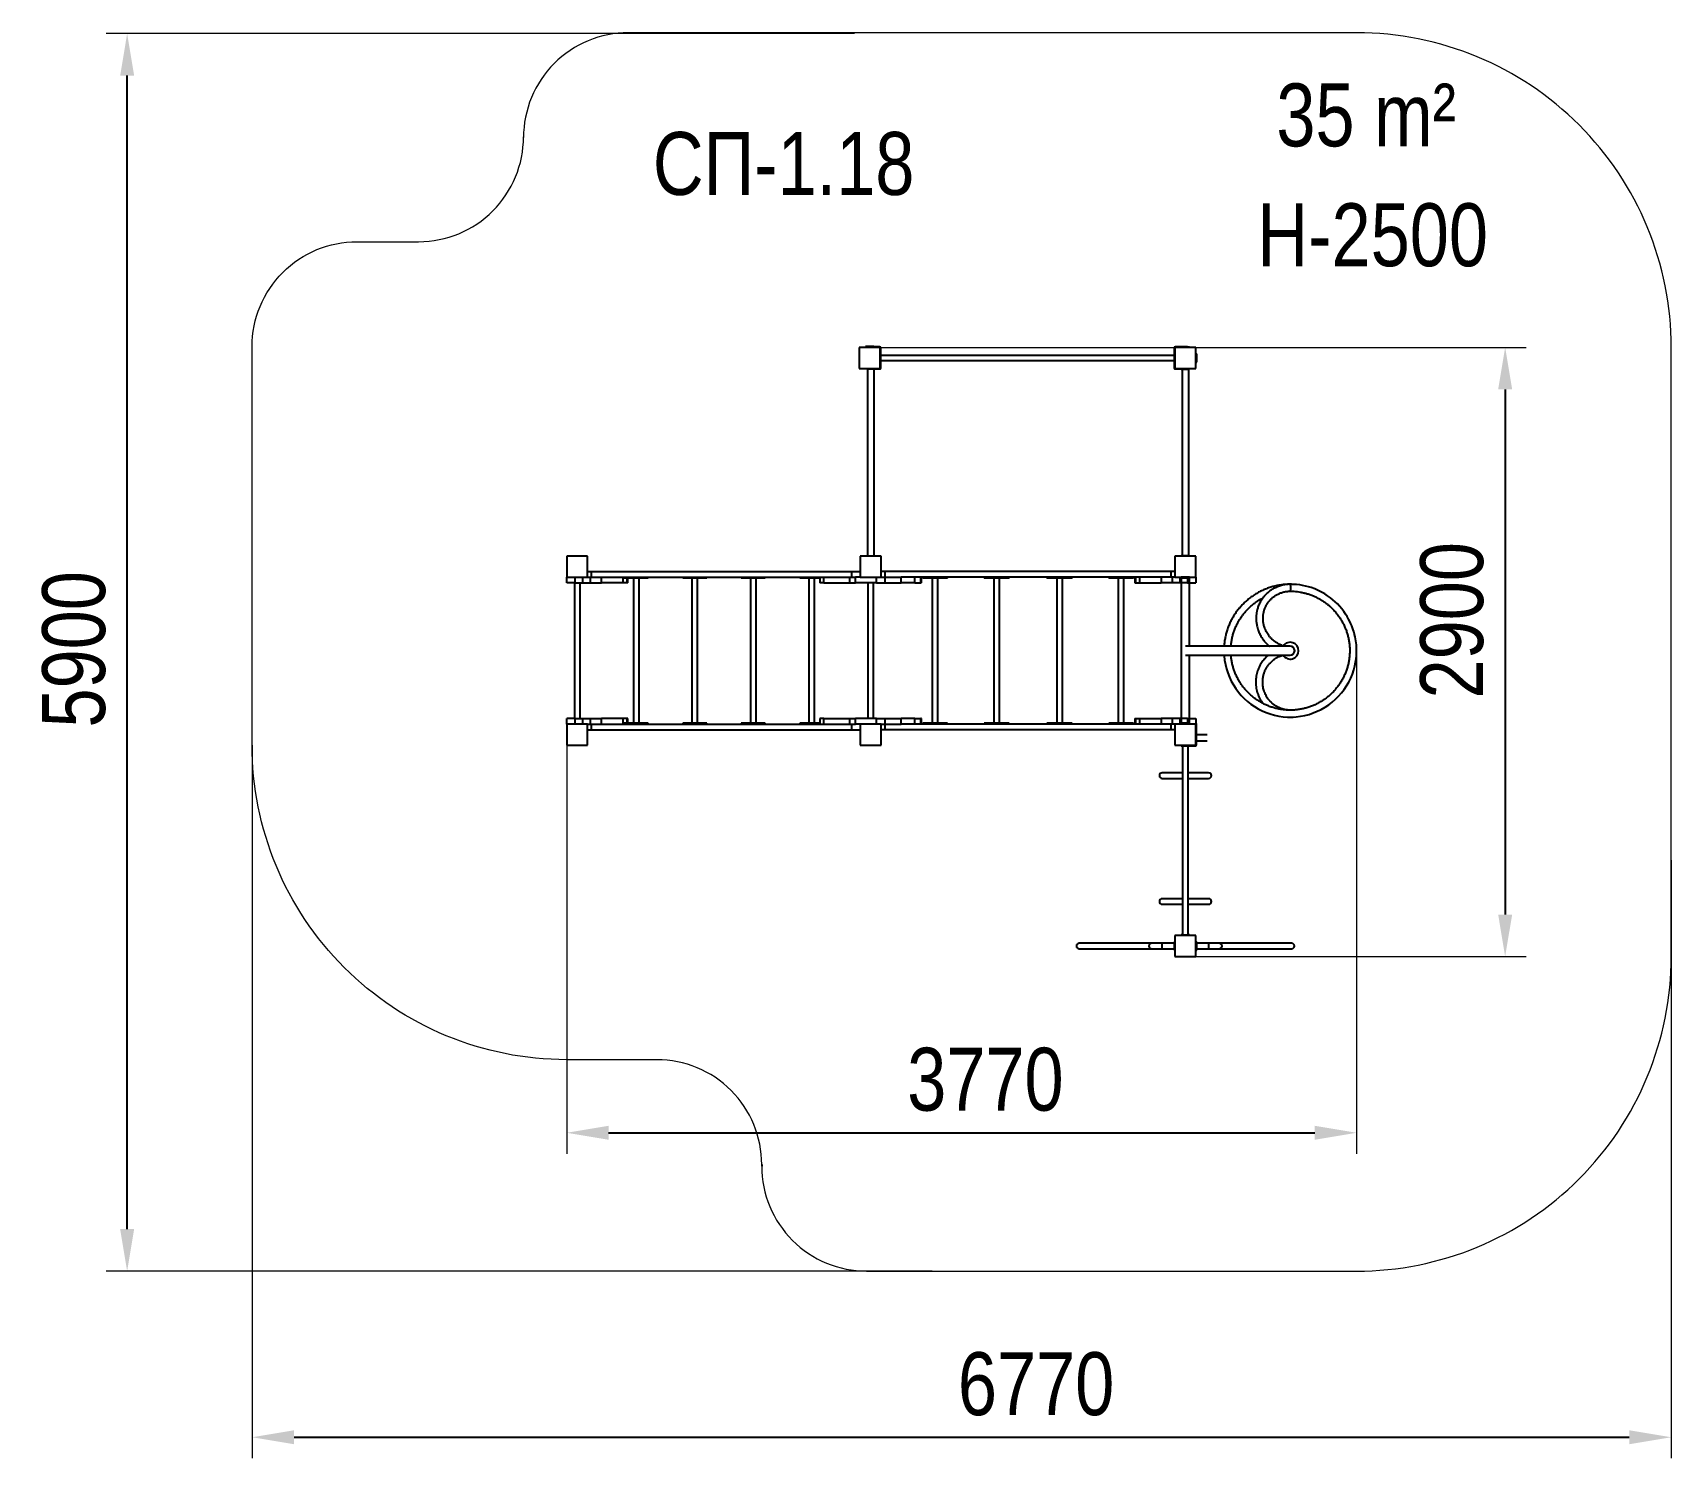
# Model space of a CAD drawing. Header units: millimetres. Extents: x -4562 to 3250, y -3853 to 2943.
import ezdxf

# ---------------------------------------------------------------- set-up
doc = ezdxf.new("R2010")
doc.units = ezdxf.units.MM
for name, color, linetype in [('DIKOM_ЗОНА', 80, 'Continuous'), ('DIKOM_ОБЪЕКТ', 7, 'Continuous'), ('DIKOM_РАЗМЕР_ЗОНА', 7, 'Continuous'), ('DIKOM_РАЗМЕР_ОБЪЕКТА', 7, 'Continuous')]:
    doc.layers.add(name, color=color, linetype=linetype)
doc.styles.add('style1', font='arial.ttf', dxfattribs={"width": 0.8})
doc.dimstyles.new('1-50', dxfattribs={"dimtxt": 300, "dimasz": 200, "dimexe": 100, "dimexo": 0, "dimgap": 100, "dimtad": 1, "dimdec": 0, "dimtxsty": 'style1', "dimcen": 0, "dimclrd": 7, "dimclre": 7, "dimadec": 1, "dimazin": 2, "dimtfac": 1, "dimtdec": 0, "dimtmove": 0, "dimatfit": 3, "dimfxl": 0, "dimlwd": 25, "dimlwe": 18, "dimarcsym": 0})

# ---------------------------------------------------------------- blocks, each defined once
blk = doc.blocks.new('*D9')
at = {"layer": 'Defpoints', "color": 0, "transparency": 16777216}
for p in [(-4112.5, 2939.5), (-643.9, 2939.5), (-274.1, -2960.5)]:
    blk.add_point(p, dxfattribs=at)
at = {"layer": 'DIKOM_РАЗМЕР_ЗОНА', "color": 7, "lineweight": 18, "transparency": 16777216}
for p, q in [((-643.9, 2939.5), (-4212.5, 2939.5)), ((-274.1, -2960.5), (-4212.5, -2960.5))]:
    blk.add_line(p, q, dxfattribs=at)
at = {"layer": 'DIKOM_РАЗМЕР_ЗОНА', "color": 7, "lineweight": 25, "transparency": 16777216}
blk.add_line((-4112.5, -2760.5), (-4112.5, 2739.5), dxfattribs=at)
at = {"layer": 'DIKOM_РАЗМЕР_ЗОНА', "color": 7, "transparency": 16777216}
for points in [[(-4145.8, 2739.5), (-4079.1, 2739.5), (-4112.5, 2939.5)], [(-4145.8, -2760.5), (-4079.1, -2760.5), (-4112.5, -2960.5)]]:
    blk.add_solid(points, dxfattribs=at)
at = {"layer": 'DIKOM_РАЗМЕР_ЗОНА', "color": 0, "transparency": 16777216, "insert": (-4365.6, 4), "char_height": 300, "attachment_point": 5, "rotation": 90, "style": 'style1'}
blk.add_mtext('5900', dxfattribs=at)
blk = doc.blocks.new('*D10')
at = {"layer": 'Defpoints', "color": 0, "transparency": 16777216}
for p in [(-607.1, 1443.5), (901.6, -1460.5), (2458, -1460.5)]:
    blk.add_point(p, dxfattribs=at)
at = {"layer": 'DIKOM_РАЗМЕР_ОБЪЕКТА', "color": 7, "lineweight": 18, "transparency": 16777216}
for p, q in [((-607.1, 1443.5), (2558, 1443.5)), ((901.6, -1460.5), (2558, -1460.5))]:
    blk.add_line(p, q, dxfattribs=at)
at = {"layer": 'DIKOM_РАЗМЕР_ОБЪЕКТА', "color": 7, "lineweight": 25, "transparency": 16777216}
blk.add_line((2458, 1243.5), (2458, -1260.5), dxfattribs=at)
at = {"layer": 'DIKOM_РАЗМЕР_ОБЪЕКТА', "color": 7, "transparency": 16777216}
for points in [[(2424.7, 1243.5), (2491.4, 1243.5), (2458, 1443.5)], [(2424.7, -1260.5), (2491.4, -1260.5), (2458, -1460.5)]]:
    blk.add_solid(points, dxfattribs=at)
at = {"layer": 'DIKOM_РАЗМЕР_ОБЪЕКТА', "color": 0, "transparency": 16777216, "insert": (2204.9, 142.5), "char_height": 300, "attachment_point": 5, "rotation": 90, "style": 'style1'}
blk.add_mtext('2900', dxfattribs=at)
blk = doc.blocks.new('*D11')
at = {"layer": 'Defpoints', "color": 0, "transparency": 16777216}
for p in [(1749.8, -9.5), (-2016.7, -452.5), (1749.8, -2300.9)]:
    blk.add_point(p, dxfattribs=at)
at = {"layer": 'DIKOM_РАЗМЕР_ОБЪЕКТА', "color": 7, "lineweight": 18, "transparency": 16777216}
for p, q in [((1749.8, -9.5), (1749.8, -2400.9)), ((-2016.7, -452.5), (-2016.7, -2400.9))]:
    blk.add_line(p, q, dxfattribs=at)
at = {"layer": 'DIKOM_РАЗМЕР_ОБЪЕКТА', "color": 7, "lineweight": 25, "transparency": 16777216}
blk.add_line((-1816.7, -2300.9), (1549.8, -2300.9), dxfattribs=at)
at = {"layer": 'DIKOM_РАЗМЕР_ОБЪЕКТА', "color": 7, "transparency": 16777216}
for points in [[(-1816.7, -2267.6), (-1816.7, -2334.2), (-2016.7, -2300.9)], [(1549.8, -2267.6), (1549.8, -2334.2), (1749.8, -2300.9)]]:
    blk.add_solid(points, dxfattribs=at)
at = {"layer": 'DIKOM_РАЗМЕР_ОБЪЕКТА', "color": 0, "transparency": 16777216, "insert": (-20.2, -2047.6), "char_height": 300, "attachment_point": 5, "style": 'style1'}
blk.add_mtext('3770', dxfattribs=at)
blk = doc.blocks.new('*D12')
at = {"layer": 'Defpoints', "color": 0, "transparency": 16777216}
for p in [(-3516.7, -452.5), (3249.8, -1000.6), (3249.8, -3752.6)]:
    blk.add_point(p, dxfattribs=at)
at = {"layer": 'DIKOM_РАЗМЕР_ЗОНА', "color": 7, "lineweight": 18, "transparency": 16777216}
for p, q in [((-3516.7, -452.5), (-3516.7, -3852.6)), ((3249.8, -1000.6), (3249.8, -3852.6))]:
    blk.add_line(p, q, dxfattribs=at)
at = {"layer": 'DIKOM_РАЗМЕР_ЗОНА', "color": 7, "lineweight": 25, "transparency": 16777216}
blk.add_line((-3316.7, -3752.6), (3049.8, -3752.6), dxfattribs=at)
at = {"layer": 'DIKOM_РАЗМЕР_ЗОНА', "color": 7, "transparency": 16777216}
for points in [[(-3316.7, -3719.3), (-3316.7, -3785.9), (-3516.7, -3752.6)], [(3049.8, -3719.3), (3049.8, -3785.9), (3249.8, -3752.6)]]:
    blk.add_solid(points, dxfattribs=at)
at = {"layer": 'DIKOM_РАЗМЕР_ЗОНА', "color": 0, "transparency": 16777216, "insert": (221.4, -3499.4), "char_height": 300, "attachment_point": 5, "style": 'style1'}
blk.add_mtext('6770', dxfattribs=at)

msp = doc.modelspace()

# ---------------------------------------------------------------- linework, layer by layer
at = {"color": 3}
msp.add_line((-1086.5, -2452.5), (-1086.5, -2460.5), dxfattribs=at)
at = {"layer": 'DIKOM_ЗОНА', "color": 3, "lineweight": 15}
for points in [[(-1086.5, -2460.5, 0.414214), (-586.5, -2960.5), (1749.8, -2960.5, 0.414214), (3249.8, -1460.5), (3249.8, 1443.5, 0.414214), (1749.8, 2943.5), (-1722.6, 2943.5, 0.414214), (-2222.6, 2443.5)], [(-1086.5, -2452.5, 0.414214), (-1586.5, -1952.5), (-2016.7, -1952.5, -0.414214), (-3516.7, -452.5), (-3516.7, 1447.5, -0.414214), (-3016.7, 1947.5), (-2722.6, 1947.5, 0.414214), (-2222.6, 2447.5)]]:
    msp.add_lwpolyline(points, format="xyb", dxfattribs=at)
at = {"layer": 'DIKOM_ОБЪЕКТ'}
for p, q in [((-522.6, 1443.5), (-622.6, 1443.5)), ((-622.6, 1443.5), (-622.6, 1343.5)), ((-592.6, 1443.5), (-592.6, 1447.5)), ((-552.6, 1447.5), (-592.6, 1447.5)), ((-552.6, 1443.5), (-552.6, 1447.5)), ((-524.6, 1446.5), (-552.6, 1446.5)), ((-522.6, 1343.5), (-522.6, 1443.5)), ((-522.6, 1407), (880.4, 1407)), ((-519.6, 1345.5), (-519.6, 1441.5)), ((-519.6, 1407), (-390.1, 1407)), ((750.9, 1407), (880.4, 1407)), ((880.4, 1441.5), (880.4, 1345.5)), ((883.4, 1443.5), (883.4, 1343.5)), ((983.4, 1443.5), (883.4, 1443.5)), ((943.4, 1446.5), (885.4, 1446.5)), ((943.4, 1443.5), (943.4, 1446.5)), ((943.4, 1446.5), (953.4, 1446.5)), ((953.4, 1446.5), (953.4, 1443.5)), ((983.4, 1343.5), (983.4, 1443.5)), ((983.4, 1413.5), (987.4, 1413.5)), ((987.4, 1373.5), (987.4, 1413.5)), ((-622.6, 1343.5), (-522.6, 1343.5)), ((-592.6, 1340.5), (-592.6, 1343.5)), ((-582.6, 1340.5), (-592.6, 1340.5)), ((-582.7, 1339.5), (-582.7, 451.5)), ((-582.6, 1343.5), (-582.6, 1340.5)), ((-582.6, 1340.5), (-524.6, 1340.5)), ((-550.7, 451.5), (-550.7, 1339.5)), ((880.4, 1380), (-522.6, 1380)), ((-390.1, 1380), (-519.6, 1380)), ((880.4, 1380), (750.9, 1380)), ((883.4, 1343.5), (983.4, 1343.5)), ((885.4, 1340.5), (913.4, 1340.5)), ((913.4, 1343.5), (913.4, 1339.5)), ((913.4, 1339.5), (953.4, 1339.5)), ((917.4, 1339.5), (917.4, 451.5)), ((949.4, 451.5), (949.4, 1339.5)), ((953.4, 1343.5), (953.4, 1339.5)), ((983.4, 1373.5), (987.4, 1373.5)), ((-1916.7, 447.5), (-2016.7, 447.5)), ((-2016.7, 447.5), (-2016.7, 347.5)), ((-1916.7, 347.5), (-1916.7, 447.5)), ((-616.7, 447.5), (-616.7, 347.5)), ((-516.7, 447.5), (-616.7, 447.5)), ((-516.7, 347.5), (-516.7, 447.5)), ((883.4, 447.5), (883.4, 347.5)), ((983.4, 447.5), (883.4, 447.5)), ((913.4, 451.5), (913.4, 450.5)), ((913.4, 451.5), (953.4, 451.5)), ((913.4, 447.5), (913.4, 450.5)), ((913.4, 450.5), (923.4, 450.5)), ((923.4, 450.5), (923.4, 447.5)), ((953.4, 451.5), (953.4, 450.5)), ((983.4, 347.5), (983.4, 447.5)), ((-2016.7, 347.5), (-1916.7, 347.5)), ((-2016.7, 320.5), (-2016.7, 347.5)), ((-1976.7, 320.5), (-2016.7, 320.5)), ((-1980.2, 320.5), (-1980.2, -325.5)), ((-1976.7, 320.5), (-1976.7, 347.5)), ((-1976.7, 320.5), (-1939.8, 320.5)), ((-1953.2, -325.5), (-1953.2, 320.5)), ((-1939.8, 320.5), (-1939.8, 347.5)), ((-1939.8, 320.5), (-1903.1, 320.5)), ((-1916.7, 374.5), (-1897.7, 374.5)), ((-1916.7, 347.5), (-1903.1, 347.5)), ((-1903.1, 320.5), (-1903.1, 347.5)), ((-1903.1, 347.5), (-1850.8, 347.5)), ((-1903.1, 320.5), (-1850.8, 320.5)), ((-1897.7, 347.5), (-1897.7, 374.5)), ((-1897.7, 374.5), (-657.7, 374.5)), ((-1897.7, 347.5), (-667.2, 347.5)), ((-1850.8, 320.5), (-1850.8, 347.5)), ((-1747.6, 320.5), (-1850.8, 320.5)), ((-1747.6, 320.5), (-1747.6, 347.5)), ((-1728, 320.5), (-1747.6, 320.5)), ((-1742.5, 347.5), (-1742.5, 343.5)), ((-1729.8, 343.5), (-1742.5, 343.5)), ((-1729.8, 343.5), (-1729.8, 347.5)), ((-1655.4, 343.5), (-1729.8, 343.5)), ((-1728, 320.5), (-1728, 343.5)), ((-1725.7, 320.5), (-1728, 320.5)), ((-1725.7, 320.5), (-1725.7, 343.5)), ((-1698.8, 343.5), (-1698.8, -348.5)), ((-1671.8, -348.5), (-1671.8, 343.5)), ((-1655.4, 343.5), (-1655.4, 347.5)), ((-1628, 343.5), (-1655.4, 343.5)), ((-1628, 343.5), (-1628, 347.5)), ((-1463.4, 347.5), (-1463.4, 343.5)), ((-1450.7, 343.5), (-1463.4, 343.5)), ((-1450.7, 343.5), (-1450.7, 347.5)), ((-1376.3, 343.5), (-1450.7, 343.5)), ((-1419.7, 343.5), (-1419.7, -348.5)), ((-1392.7, -348.5), (-1392.7, 343.5)), ((-1376.3, 343.5), (-1376.3, 347.5)), ((-1348.9, 343.5), (-1376.3, 343.5)), ((-1348.9, 343.5), (-1348.9, 347.5)), ((-1184.3, 347.5), (-1184.3, 343.5)), ((-1171.6, 343.5), (-1184.3, 343.5)), ((-1171.6, 343.5), (-1171.6, 347.5)), ((-1097.2, 343.5), (-1171.6, 343.5)), ((-1140.6, 343.5), (-1140.6, -348.5)), ((-1113.6, -348.5), (-1113.6, 343.5)), ((-1097.2, 343.5), (-1097.2, 347.5)), ((-1069.8, 343.5), (-1097.2, 343.5)), ((-1069.8, 343.5), (-1069.8, 347.5)), ((-905.2, 347.5), (-905.2, 343.5)), ((-892.5, 343.5), (-905.2, 343.5)), ((-892.5, 343.5), (-892.5, 347.5)), ((-818.1, 343.5), (-892.5, 343.5)), ((-861.5, 343.5), (-861.5, -348.5)), ((-834.5, -348.5), (-834.5, 343.5)), ((-818.1, 343.5), (-818.1, 347.5)), ((-809.2, 343.5), (-818.1, 343.5)), ((-809.2, 347.5), (-809.2, 320.5)), ((-790.2, 320.5), (-809.2, 320.5)), ((-790.2, 320.5), (-790.2, 347.5)), ((-790.2, 347.5), (-667.2, 347.5)), ((-790.2, 320.5), (-667.2, 320.5)), ((-667.2, 320.5), (-667.2, 347.5)), ((-667.2, 347.5), (-639.8, 347.5)), ((-667.2, 320.5), (-639.8, 320.5)), ((-657.7, 347.5), (-657.7, 374.5)), ((-657.7, 374.5), (-616.7, 374.5)), ((-639.8, 320.5), (-639.8, 347.5)), ((-616.7, 347.5), (-639.8, 347.5)), ((-539.8, 320.5), (-639.8, 320.5)), ((-616.7, 347.5), (-516.7, 347.5)), ((-580.2, 320.5), (-580.2, -325.5)), ((-553.2, -325.5), (-553.2, 320.5)), ((-539.8, 320.5), (-539.8, 347.5)), ((-539.8, 320.5), (-498.6, 320.5)), ((-516.6, 347.5), (-516.6, 374.5)), ((-498.4, 374.5), (-516.6, 374.5)), ((-516.6, 347.5), (-498.6, 347.5)), ((-498.6, 320.5), (-498.6, 347.5)), ((-498.6, 347.5), (-422, 347.5)), ((-498.6, 320.5), (-422, 320.5)), ((-498.4, 347.5), (-498.4, 374.5)), ((865.3, 374.5), (-498.4, 374.5)), ((-422, 320.5), (-422, 347.5)), ((-415.4, 347.5), (-422, 347.5)), ((-357.1, 320.5), (-422, 320.5)), ((819.1, 347.5), (-415.4, 347.5)), ((-357.1, 320.5), (-357.1, 347.5)), ((-357.1, 320.5), (-327.8, 320.5)), ((-327.8, 320.5), (-327.8, 347.5)), ((-325.7, 320.5), (-327.8, 320.5)), ((-325.7, 320.5), (-325.7, 347.5)), ((-318.9, 347.5), (-318.9, 343.5)), ((-304.1, 343.5), (-318.9, 343.5)), ((-304.1, 343.5), (-304.1, 347.5)), ((-226.8, 343.5), (-304.1, 343.5)), ((-273.8, 343.5), (-273.8, -348.5)), ((-246.8, -348.5), (-246.8, 343.5)), ((-226.8, 343.5), (-226.8, 347.5)), ((-201.6, 343.5), (-226.8, 343.5)), ((-201.6, 343.5), (-201.6, 347.5)), ((-26.4, 347.5), (-26.4, 343.5)), ((-8, 343.5), (-26.4, 343.5)), ((-8, 343.5), (-8, 347.5)), ((71.8, 343.5), (-8, 343.5)), ((20, 343.5), (20, -348.5)), ((47, -348.5), (47, 343.5)), ((71.8, 343.5), (71.8, 347.5)), ((93.4, 343.5), (71.8, 343.5)), ((93.4, 343.5), (93.4, 347.5)), ((273.4, 347.5), (273.4, 343.5)), ((294.9, 343.5), (273.4, 343.5)), ((294.9, 343.5), (294.9, 347.5)), ((374.7, 343.5), (294.9, 343.5)), ((319.7, 343.5), (319.7, -348.5)), ((346.7, -348.5), (346.7, 343.5)), ((374.7, 343.5), (374.7, 347.5)), ((393.1, 343.5), (374.7, 343.5)), ((393.1, 343.5), (393.1, 347.5)), ((568.4, 347.5), (568.4, 343.5)), ((593.5, 343.5), (568.4, 343.5)), ((593.5, 343.5), (593.5, 347.5)), ((670.8, 343.5), (593.5, 343.5)), ((613.5, 343.5), (613.5, -348.5)), ((640.5, -348.5), (640.5, 343.5)), ((670.8, 343.5), (670.8, 347.5)), ((685.7, 343.5), (670.8, 343.5)), ((685.7, 343.5), (685.7, 347.5)), ((692.4, 347.5), (692.4, 320.5)), ((692.4, 320.5), (694.7, 320.5)), ((694.7, 347.5), (694.7, 320.5)), ((694.7, 320.5), (714.3, 320.5)), ((714.3, 347.5), (714.3, 320.5)), ((714.3, 320.5), (817.5, 320.5)), ((817.5, 347.5), (817.5, 320.5)), ((869.9, 320.5), (817.5, 320.5)), ((869.9, 347.5), (819.1, 347.5)), ((865.3, 347.5), (865.3, 374.5)), ((883.4, 374.5), (865.3, 374.5)), ((869.9, 347.5), (869.9, 320.5)), ((883.4, 347.5), (869.9, 347.5)), ((906.5, 320.5), (869.9, 320.5)), ((883.4, 347.5), (983.4, 347.5)), ((906.5, 347.5), (906.5, 320.5)), ((943.4, 320.5), (906.5, 320.5)), ((913.4, 343.5), (913.4, 347.5)), ((953.4, 347.5), (913.4, 347.5)), ((913.4, 343.5), (913.4, 3.9)), ((953.4, 343.5), (913.4, 343.5)), ((943.4, 347.5), (943.4, 320.5)), ((943.4, 320.5), (983.4, 320.5)), ((953.4, 343.5), (953.4, 347.5)), ((953.4, 18.5), (953.4, 343.5)), ((983.4, 347.5), (983.4, 320.5)), ((1431.4, 280.9), (1443.5, 280.7)), ((1433.4, 18.5), (934.2, 18.5)), ((913.4, -8.9), (913.4, -348.5)), ((934.2, -23.5), (1433.4, -23.5)), ((953.4, -348.5), (953.4, -23.5)), ((1433.4, -286), (1430.1, -285.9)), ((1436.1, -285.9), (1433.4, -286)), ((-2016.7, -352.5), (-2016.7, -325.5)), ((-1976.7, -325.5), (-2016.7, -325.5)), ((-2016.7, -352.5), (-2016.7, -452.5)), ((-1916.7, -352.5), (-2016.7, -352.5)), ((-1976.7, -352.5), (-1976.7, -325.5)), ((-1976.7, -325.5), (-1939.8, -325.5)), ((-1939.8, -352.5), (-1939.8, -325.5)), ((-1939.8, -325.5), (-1903.1, -325.5)), ((-1916.7, -452.5), (-1916.7, -352.5)), ((-1916.7, -352.5), (-1903.1, -352.5)), ((-1916.7, -379.5), (-1897.7, -379.5)), ((-1903.1, -352.5), (-1903.1, -325.5)), ((-1903.1, -325.5), (-1850.8, -325.5)), ((-1903.1, -352.5), (-1850.8, -352.5)), ((-1897.7, -379.5), (-1897.7, -352.5)), ((-1897.7, -352.5), (-667.2, -352.5)), ((-1897.7, -379.5), (-657.7, -379.5)), ((-1850.8, -352.5), (-1850.8, -325.5)), ((-1747.6, -325.5), (-1850.8, -325.5)), ((-1747.6, -352.5), (-1747.6, -325.5)), ((-1728, -325.5), (-1747.6, -325.5)), ((-1742.5, -348.5), (-1742.5, -352.5)), ((-1729.8, -348.5), (-1742.5, -348.5)), ((-1729.8, -352.5), (-1729.8, -348.5)), ((-1655.4, -348.5), (-1729.8, -348.5)), ((-1725.7, -325.5), (-1728, -325.5)), ((-1728, -348.5), (-1728, -325.5)), ((-1725.7, -348.5), (-1725.7, -325.5)), ((-1655.4, -352.5), (-1655.4, -348.5)), ((-1628, -348.5), (-1655.4, -348.5)), ((-1628, -352.5), (-1628, -348.5)), ((-1463.4, -348.5), (-1463.4, -352.5)), ((-1450.7, -348.5), (-1463.4, -348.5)), ((-1450.7, -352.5), (-1450.7, -348.5)), ((-1376.3, -348.5), (-1450.7, -348.5)), ((-1376.3, -352.5), (-1376.3, -348.5)), ((-1348.9, -348.5), (-1376.3, -348.5)), ((-1348.9, -352.5), (-1348.9, -348.5)), ((-1184.3, -348.5), (-1184.3, -352.5)), ((-1171.6, -348.5), (-1184.3, -348.5)), ((-1171.6, -352.5), (-1171.6, -348.5)), ((-1097.2, -348.5), (-1171.6, -348.5)), ((-1097.2, -352.5), (-1097.2, -348.5)), ((-1069.8, -348.5), (-1097.2, -348.5)), ((-1069.8, -352.5), (-1069.8, -348.5)), ((-905.2, -348.5), (-905.2, -352.5)), ((-892.5, -348.5), (-905.2, -348.5)), ((-892.5, -352.5), (-892.5, -348.5)), ((-818.1, -348.5), (-892.5, -348.5)), ((-818.1, -352.5), (-818.1, -348.5)), ((-809.2, -348.5), (-818.1, -348.5)), ((-809.2, -325.5), (-809.2, -352.5)), ((-790.2, -325.5), (-809.2, -325.5)), ((-790.2, -352.5), (-790.2, -325.5)), ((-790.2, -325.5), (-667.2, -325.5)), ((-790.2, -352.5), (-667.2, -352.5)), ((-667.2, -352.5), (-667.2, -325.5)), ((-667.2, -325.5), (-639.8, -325.5)), ((-667.2, -352.5), (-639.8, -352.5)), ((-657.7, -379.5), (-657.7, -352.5)), ((-657.7, -379.5), (-616.7, -379.5)), ((-639.8, -352.5), (-639.8, -325.5)), ((-539.8, -325.5), (-639.8, -325.5)), ((-616.7, -352.5), (-639.8, -352.5)), ((-616.7, -352.5), (-616.7, -452.5)), ((-516.7, -352.5), (-616.7, -352.5)), ((-539.8, -352.5), (-539.8, -325.5)), ((-539.8, -325.5), (-498.6, -325.5)), ((-516.7, -452.5), (-516.7, -352.5)), ((-516.6, -352.5), (-498.6, -352.5)), ((-516.6, -379.5), (-516.6, -352.5)), ((-498.4, -379.5), (-516.6, -379.5)), ((-498.6, -352.5), (-498.6, -325.5)), ((-498.6, -325.5), (-422, -325.5)), ((-498.6, -352.5), (-422, -352.5)), ((-498.4, -379.5), (-498.4, -352.5)), ((865.3, -379.5), (-498.4, -379.5)), ((-422, -352.5), (-422, -325.5)), ((-357.1, -325.5), (-422, -325.5)), ((-415.4, -352.5), (-422, -352.5)), ((819.1, -352.5), (-415.4, -352.5)), ((-357.1, -352.5), (-357.1, -325.5)), ((-357.1, -325.5), (-327.8, -325.5)), ((-327.8, -352.5), (-327.8, -325.5)), ((-325.7, -325.5), (-327.8, -325.5)), ((-325.7, -352.5), (-325.7, -325.5)), ((-318.9, -348.5), (-318.9, -352.5)), ((-304.1, -348.5), (-318.9, -348.5)), ((-304.1, -352.5), (-304.1, -348.5)), ((-226.8, -348.5), (-304.1, -348.5)), ((-226.8, -352.5), (-226.8, -348.5)), ((-201.6, -348.5), (-226.8, -348.5)), ((-201.6, -352.5), (-201.6, -348.5)), ((-26.4, -348.5), (-26.4, -352.5)), ((-8, -348.5), (-26.4, -348.5)), ((-8, -352.5), (-8, -348.5)), ((71.8, -348.5), (-8, -348.5)), ((71.8, -352.5), (71.8, -348.5)), ((93.4, -348.5), (71.8, -348.5)), ((93.4, -352.5), (93.4, -348.5)), ((273.4, -348.5), (273.4, -352.5)), ((294.9, -348.5), (273.4, -348.5)), ((294.9, -352.5), (294.9, -348.5)), ((374.7, -348.5), (294.9, -348.5)), ((374.7, -352.5), (374.7, -348.5)), ((393.1, -348.5), (374.7, -348.5)), ((393.1, -352.5), (393.1, -348.5)), ((568.4, -348.5), (568.4, -352.5)), ((593.5, -348.5), (568.4, -348.5)), ((593.5, -352.5), (593.5, -348.5)), ((670.8, -348.5), (593.5, -348.5)), ((670.8, -352.5), (670.8, -348.5)), ((685.7, -348.5), (670.8, -348.5)), ((685.7, -352.5), (685.7, -348.5)), ((692.4, -325.5), (692.4, -352.5)), ((692.4, -325.5), (694.7, -325.5)), ((694.7, -325.5), (694.7, -352.5)), ((694.7, -325.5), (714.3, -325.5)), ((714.3, -325.5), (714.3, -352.5)), ((714.3, -325.5), (817.5, -325.5)), ((817.5, -325.5), (817.5, -352.5)), ((869.9, -325.5), (817.5, -325.5)), ((869.9, -352.5), (819.1, -352.5)), ((865.3, -379.5), (865.3, -352.5)), ((883.4, -379.5), (865.3, -379.5)), ((869.9, -325.5), (869.9, -352.5)), ((906.5, -325.5), (869.9, -325.5)), ((883.4, -352.5), (869.9, -352.5)), ((883.4, -352.5), (883.4, -452.5)), ((983.4, -352.5), (883.4, -352.5)), ((906.5, -325.5), (906.5, -352.5)), ((943.4, -325.5), (906.5, -325.5)), ((913.4, -348.5), (913.4, -352.5)), ((953.4, -348.5), (913.4, -348.5)), ((953.4, -352.5), (913.4, -352.5)), ((943.4, -325.5), (943.4, -352.5)), ((943.4, -325.5), (983.4, -325.5)), ((953.4, -348.5), (953.4, -352.5)), ((983.4, -325.5), (983.4, -352.5)), ((983.4, -452.5), (983.4, -352.5)), ((986.4, -450.5), (986.4, -354.5)), ((1433.4, -319), (1447.7, -318.7)), ((-2016.7, -452.5), (-1916.7, -452.5)), ((-616.7, -452.5), (-516.7, -452.5)), ((883.4, -452.5), (983.4, -452.5)), ((913.4, -455.5), (913.4, -452.5)), ((923.4, -455.5), (913.4, -455.5)), ((913.4, -455.5), (913.4, -456.5)), ((913.4, -456.5), (918.4, -456.5)), ((918.4, -456.5), (918.4, -455.5)), ((918.4, -456.5), (948.4, -456.5)), ((919.9, -456.5), (919.9, -1356.5)), ((923.4, -452.5), (923.4, -455.5)), ((923.4, -455.5), (981.4, -455.5)), ((946.9, -1356.5), (946.9, -456.5)), ((948.4, -455.5), (948.4, -456.5)), ((948.4, -456.5), (953.4, -456.5)), ((953.4, -456.5), (953.4, -455.5)), ((986.4, -402.5), (1036.4, -402.5)), ((1036.4, -434.5), (986.4, -434.5)), ((919.9, -584.8), (822.9, -584.8)), ((822.9, -611.8), (919.9, -611.8)), ((1043.9, -584.8), (946.9, -584.8)), ((946.9, -611.8), (1043.9, -611.8)), ((919.9, -1184.8), (822.9, -1184.8)), ((822.9, -1211.8), (919.9, -1211.8)), ((1043.9, -1184.8), (946.9, -1184.8)), ((946.9, -1211.8), (1043.9, -1211.8)), ((772.1, -1397), (426.8, -1397)), ((821.4, -1397), (772.1, -1397)), ((879.4, -1397), (821.4, -1397)), ((821.4, -1397), (821.4, -1424)), ((883.4, -1390.5), (879.4, -1390.5)), ((879.4, -1390.5), (879.4, -1430.5)), ((883.4, -1360.5), (883.4, -1460.5)), ((983.4, -1360.5), (883.4, -1360.5)), ((913.4, -1356.5), (913.4, -1360.5)), ((918.4, -1356.5), (913.4, -1356.5)), ((918.4, -1360.5), (918.4, -1356.5)), ((918.4, -1356.5), (948.4, -1356.5)), ((948.4, -1356.5), (948.4, -1360.5)), ((953.4, -1356.5), (948.4, -1356.5)), ((953.4, -1360.5), (953.4, -1356.5)), ((983.4, -1460.5), (983.4, -1360.5)), ((983.4, -1390.5), (987.4, -1390.5)), ((987.4, -1430.5), (987.4, -1390.5)), ((1045.5, -1397), (987.4, -1397)), ((1094.7, -1397), (1045.5, -1397)), ((1045.5, -1424), (1045.5, -1397)), ((1440.1, -1397), (1094.7, -1397)), ((426.8, -1424), (772.1, -1424)), ((772.1, -1424), (821.4, -1424)), ((821.4, -1424), (879.4, -1424)), ((883.4, -1430.5), (879.4, -1430.5)), ((883.4, -1460.5), (983.4, -1460.5)), ((983.4, -1430.5), (987.4, -1430.5)), ((987.4, -1424), (1045.5, -1424)), ((1045.5, -1424), (1094.7, -1424)), ((1094.7, -1424), (1440.1, -1424))]:
    msp.add_line(p, q, dxfattribs=at)
at = {"layer": 'DIKOM_ОБЪЕКТ', "flags": 128}
for points in [[(1117.7, -23.5), (1117.9, -27.5), (1120.2, -48.2), (1123.9, -68.8), (1129, -89), (1135.3, -108.8), (1143, -128.2), (1151.9, -147.1), (1162, -165.3), (1173.3, -182.8), (1185.8, -199.6), (1199.3, -215.5), (1213.8, -230.4), (1229.3, -244.4), (1245.7, -257.3), (1262.8, -269.1), (1280.8, -279.8), (1299.4, -289.2), (1318.5, -297.4), (1338.2, -304.3), (1358.3, -309.9), (1378.7, -314.2), (1399.3, -317.2), (1420.1, -318.7), (1441, -318.9), (1461.8, -317.7), (1482.5, -315.2), (1503, -311.3), (1523.1, -306), (1542.9, -299.4), (1562.3, -291.6), (1581, -282.5), (1599.1, -272.2), (1616.5, -260.7), (1633.1, -248), (1648.9, -234.4), (1663.7, -219.7), (1677.5, -204), (1690.2, -187.5), (1701.8, -170.2), (1712.3, -152.2), (1721.5, -133.5), (1729.5, -114.2), (1736.3, -94.5), (1741.7, -74.4), (1745, -58), (1747.5, -41.7), (1749.1, -25.5), (1749.8, -9.5), (1749.8, 6.3), (1748.7, 25.6), (1746.4, 44.5), (1743.1, 62.8), (1738.8, 80.5), (1736.4, 89.1), (1733.7, 97.6), (1730.5, 106.5), (1726.9, 116.1), (1722.5, 126.3), (1717.5, 137.1), (1711.7, 148.4), (1705, 160.1), (1697.3, 172.2), (1688.7, 184.6), (1678.9, 197.2), (1668, 209.9), (1658.4, 220.1), (1648, 230.2), (1636.7, 240.1), (1624.6, 249.8), (1611.5, 259.1), (1597.6, 268.1), (1582.7, 276.6), (1567, 284.4), (1550.3, 291.6), (1532.8, 298), (1519.7, 302), (1506.3, 305.5), (1492.4, 308.5), (1478.2, 310.8), (1463.6, 312.6), (1448.7, 313.6), (1433.4, 314), (1433.4, 314)], [(1436, 300.9), (1435.9, 303.2), (1435.7, 305.4), (1435.5, 307.4), (1435.2, 309.2), (1435, 310.8), (1434.6, 312.1), (1434.3, 313), (1433.9, 313.7), (1433.6, 314), (1433.4, 314)], [(1433.4, 281), (1433.5, 281), (1433.9, 281.2), (1434.2, 281.8), (1434.6, 282.7), (1434.9, 283.9), (1435.2, 285.5), (1435.5, 287.2), (1435.7, 289.2), (1435.8, 291.4), (1435.9, 293.7), (1436, 296.1), (1436, 298.5), (1436, 300.9)]]:
    msp.add_lwpolyline(points, dxfattribs=at)
at = {"layer": 'DIKOM_ОБЪЕКТ'}
for centre, radius, start, end in [((-524.6, 1441.5), 5, 0, 90), ((885.4, 1441.5), 5, 90, 180), ((-524.6, 1345.5), 5, 270, 0), ((885.4, 1345.5), 5, 180, 270), ((933.4, -2.5), 21, 162.24721, 180), ((1433.4, -2.5), 40, 0, 145.55278), ((1433.4, -2.5), 21, 270, 90), ((1433.4, -2.5), 21, 0, 90), ((933.4, -2.5), 21, 180, 197.75279), ((1433.4, -2.5), 40, 211.66824, 0), ((1433.4, -2.5), 21, 270, 0), ((981.4, -354.5), 5, 0, 66.42182), ((981.4, -450.5), 5, 270, 0), ((822.9, -598.3), 13.5, 90, 270), ((1043.9, -598.3), 13.5, 270, 90), ((822.9, -1198.3), 13.5, 90, 270), ((1043.9, -1198.3), 13.5, 270, 90), ((427, -1410.5), 13.5, 90.99663, 269.00337), ((772.4, -1410.5), 13.5, 90.9952, 269.0048), ((1094.5, -1410.5), 13.5, 270.99661, 89.00339), ((1439.8, -1410.5), 13.5, 270.99661, 89.00339)]:
    msp.add_arc(centre, radius, start, end, dxfattribs=at)
for points, knots in [([(1451.6, 313.4), (1445.3, 313.7), (1432, 314.3), (1411.8, 313.5), (1391, 311.4), (1370.4, 307.9), (1350.1, 303.1), (1330.2, 296.9), (1310.7, 289.5), (1291.7, 280.8), (1273.4, 270.8), (1255.7, 259.7), (1238.9, 247.4), (1222.8, 234.1), (1207.7, 219.7), (1193.6, 204.3), (1180.5, 188.1), (1168.5, 171), (1157.6, 153.2), (1148, 134.7), (1139.5, 115.6), (1132.4, 96), (1126.6, 76), (1122.1, 55.6), (1119, 36.4), (1118.1, 24), (1117.7, 18.5)], [0, 0, 0, 0, 0.038455, 0.080644, 0.122833, 0.165021, 0.20721, 0.2494, 0.291589, 0.333778, 0.375967, 0.418156, 0.460345, 0.502534, 0.544723, 0.586911, 0.6291, 0.671289, 0.713478, 0.755667, 0.797855, 0.840045, 0.882234, 0.924423, 0.966612, 1, 1, 1, 1]), ([(1433.4, 314), (1429.6, 313.9), (1422.2, 313.8), (1411.3, 312.6), (1401.1, 310.9), (1391.4, 308.7), (1381.6, 305.8), (1371.9, 302.3), (1362.4, 298.1), (1353.8, 293.6), (1346.2, 289.1), (1339.3, 284.6), (1333.4, 280.1), (1328.1, 275.8), (1323.2, 271.6), (1318.5, 267.1), (1314, 262.5), (1309.6, 257.6), (1304.5, 251.3), (1298.8, 243.6), (1292.8, 234.1), (1287.5, 224.3), (1282.9, 214.3), (1279.6, 205.5), (1277.2, 197.9), (1275.5, 191.5), (1274.1, 185.7), (1273.2, 181), (1272.6, 177.2), (1272.1, 173.9), (1271.6, 170.2), (1271, 164.8), (1270.6, 157.7), (1270.5, 149.1), (1270.8, 140.2), (1271.7, 131.1), (1273.1, 121.8), (1275.1, 111.8), (1278, 101.3), (1281.7, 90.6), (1286, 80.7), (1290.6, 71.4), (1295.1, 63.5), (1299.3, 57), (1303.1, 51.5), (1307.4, 45.9), (1312.3, 39.9), (1318.3, 33.4), (1325.4, 26.4), (1331, 21.4), (1334.3, 18.8), (1334.7, 18.5)], [0, 0, 0, 0, 0.027834, 0.054516, 0.080047, 0.104422, 0.127642, 0.155039, 0.18063, 0.204412, 0.226386, 0.24655, 0.264904, 0.281446, 0.29706, 0.312905, 0.328986, 0.345303, 0.361857, 0.388829, 0.416405, 0.444487, 0.471588, 0.497203, 0.51425, 0.530568, 0.545744, 0.558252, 0.566105, 0.573619, 0.582847, 0.593807, 0.613613, 0.634931, 0.65676, 0.6791, 0.701951, 0.725312, 0.753733, 0.781193, 0.807503, 0.832663, 0.856675, 0.873124, 0.888987, 0.905199, 0.92398, 0.945427, 0.969539, 0.996316, 1, 1, 1, 1]), ([(1433.4, 281), (1438.9, 280.9), (1449.7, 280.7), (1465.6, 279.3), (1481.1, 277.1), (1496, 274.2), (1511.4, 270.2), (1527.2, 265.2), (1543.3, 259), (1558.4, 252.2), (1572.4, 244.7), (1585.5, 236.9), (1597.6, 228.7), (1608.8, 220.4), (1619, 211.9), (1628.4, 203.4), (1636.9, 195), (1644.7, 186.7), (1652, 178.2), (1658.7, 169.7), (1665.1, 161.1), (1670.8, 152.6), (1676.2, 144), (1681.3, 135.2), (1686.1, 126.2), (1691.7, 114.7), (1697.8, 100.4), (1703.8, 83.3), (1708.8, 65.7), (1712.7, 47.6), (1715.3, 29.3), (1716.8, 10.7), (1717.1, -8), (1716.1, -26.7), (1713.9, -45.2), (1710.5, -63.6), (1705.8, -81.7), (1700, -99.5), (1693.1, -116.8), (1685, -133.7), (1675.8, -149.9), (1665.6, -165.6), (1654.3, -180.5), (1642.1, -194.7), (1629, -208), (1615.1, -220.4), (1600.3, -231.9), (1584.8, -242.4), (1568.7, -251.9), (1552, -260.2), (1534.8, -267.5), (1517.1, -273.6), (1499.1, -278.5), (1480.8, -282.2), (1462.2, -284.7), (1443.6, -286), (1424.9, -286.1), (1406.2, -284.9), (1387.7, -282.5), (1369.4, -278.9), (1351.3, -274.1), (1333.6, -268.1), (1316.3, -260.9), (1299.6, -252.6), (1283.4, -243.3), (1267.9, -232.9), (1253.1, -221.5), (1239, -209.1), (1225.8, -195.9), (1213.6, -181.8), (1202.2, -166.9), (1191.9, -151.4), (1182.6, -135.1), (1174.4, -118.3), (1167.4, -101), (1161.5, -83.3), (1156.7, -65.2), (1153.3, -46.9), (1151.3, -32.9), (1150.9, -25.1), (1150.8, -23.5)], [0, 0, 0, 0, 0.012483, 0.024652, 0.036504, 0.04804, 0.059259, 0.072836, 0.085919, 0.098506, 0.110599, 0.122197, 0.133299, 0.143908, 0.154022, 0.163641, 0.172764, 0.181394, 0.189528, 0.198218, 0.206262, 0.213925, 0.221617, 0.229342, 0.237099, 0.24489, 0.258601, 0.272414, 0.286327, 0.300341, 0.314456, 0.328654, 0.34286, 0.357067, 0.371273, 0.385479, 0.399685, 0.413892, 0.428098, 0.442304, 0.456511, 0.470717, 0.484923, 0.49913, 0.513336, 0.527542, 0.541748, 0.555954, 0.570161, 0.584367, 0.598573, 0.612779, 0.626986, 0.641192, 0.655398, 0.669604, 0.683811, 0.698017, 0.712223, 0.726429, 0.740635, 0.754842, 0.769048, 0.783254, 0.79746, 0.811667, 0.825873, 0.840079, 0.854285, 0.868492, 0.882698, 0.896904, 0.91111, 0.925316, 0.939523, 0.953729, 0.967935, 0.982141, 0.996348, 1, 1, 1, 1]), ([(1150.9, 18.5), (1151.1, 21.6), (1151.6, 30.8), (1154, 46.2), (1157.7, 64.5), (1162.7, 82.5), (1168.9, 100.1), (1176.3, 117.3), (1184.7, 134), (1194.2, 150.1), (1204.8, 165.5), (1216.4, 180.2), (1228.9, 194.1), (1242.3, 207.1), (1256.5, 219.3), (1271.5, 230.4), (1287, 240.5), (1297.8, 246.4), (1303.1, 249.2)], [0, 0, 0, 0, 0.031789, 0.096462, 0.161135, 0.225808, 0.290479, 0.355151, 0.419824, 0.484497, 0.54917, 0.613841, 0.678514, 0.743187, 0.80786, 0.872532, 0.937204, 1, 1, 1, 1]), ([(1406.3, 18.5), (1404.6, 18.9), (1399.7, 20.2), (1392, 22.9), (1383.5, 26.6), (1375.8, 30.5), (1368.9, 34.5), (1362.6, 38.7), (1356.8, 43), (1351.6, 47.3), (1346.9, 51.5), (1342.6, 55.7), (1338.4, 60.2), (1334.4, 64.9), (1329.6, 71.1), (1324.2, 79), (1318.6, 88.8), (1313.8, 99.3), (1310.2, 109.1), (1307.6, 118.1), (1305.8, 126), (1304.5, 134.1), (1303.8, 142.2), (1303.5, 149.8), (1303.6, 156.5), (1304, 162.3), (1304.5, 167.5), (1305.2, 172.2), (1306, 177.1), (1307.2, 182.4), (1308.7, 188.2), (1310.8, 194.7), (1313.5, 201.7), (1316.8, 209), (1320.7, 216.3), (1324.9, 223.3), (1329.3, 229.4), (1333.6, 234.9), (1337.8, 239.6), (1342.1, 244.1), (1346.5, 248.2), (1351.1, 252.1), (1356.3, 256.1), (1362, 260.1), (1368.3, 263.9), (1375.2, 267.6), (1382.8, 271.1), (1390.7, 274), (1398.7, 276.5), (1406.6, 278.4), (1415.1, 279.8), (1424.1, 280.8), (1430.3, 280.9), (1433.4, 281)], [0, 0, 0, 0, 0.013421, 0.038958, 0.062795, 0.08493, 0.105362, 0.124091, 0.143408, 0.160498, 0.175911, 0.191376, 0.207016, 0.222832, 0.238824, 0.267228, 0.296168, 0.32574, 0.356072, 0.376718, 0.397702, 0.419023, 0.440607, 0.4606, 0.478194, 0.493391, 0.506208, 0.518404, 0.531172, 0.545034, 0.560855, 0.578648, 0.598411, 0.620137, 0.642302, 0.663792, 0.684607, 0.701912, 0.718722, 0.735037, 0.750857, 0.766315, 0.783354, 0.802622, 0.821311, 0.841707, 0.86381, 0.887622, 0.907905, 0.929283, 0.951758, 0.97533, 1, 1, 1, 1]), ([(1329.4, -23.5), (1329.2, -23.6), (1327, -25.3), (1323.1, -28.9), (1317.6, -34.1), (1312.5, -39.5), (1307.7, -45), (1302.1, -51.9), (1296.1, -60.4), (1289.9, -70.7), (1284.3, -81.5), (1279.5, -93), (1275.4, -105.1), (1272.2, -117.8), (1270, -131.2), (1268.8, -144.9), (1268.7, -159.1), (1269.9, -173.4), (1272.3, -187.6), (1275.9, -201.6), (1280.7, -215.3), (1286.7, -228.4), (1293.7, -240.9), (1299.3, -249.4), (1302.6, -253.6), (1303.1, -254.1)], [0, 0, 0, 0, 0.002145, 0.032641, 0.062183, 0.091207, 0.119714, 0.147704, 0.195435, 0.241741, 0.288771, 0.337212, 0.387062, 0.438289, 0.490785, 0.544542, 0.599562, 0.655711, 0.712042, 0.76837, 0.824694, 0.881017, 0.937119, 0.992259, 1, 1, 1, 1]), ([(1429.6, -285.9), (1427.6, -285.8), (1422.7, -285.7), (1415, -284.8), (1406.7, -283.3), (1399.1, -281.5), (1392.2, -279.3), (1385.6, -276.9), (1379.4, -274.3), (1373.7, -271.5), (1368.9, -268.9), (1365, -266.6), (1361.3, -264.2), (1357.7, -261.7), (1353.6, -258.7), (1349.2, -255.2), (1344.5, -251), (1339.5, -246.1), (1333.5, -239.6), (1327.1, -231.5), (1320.7, -221.7), (1315.3, -211.7), (1310.8, -201.5), (1307.3, -191.1), (1304.6, -180.5), (1302.7, -169.5), (1301.8, -158.9), (1301.7, -148.8), (1302.3, -139.3), (1303.5, -130.2), (1305.3, -121.6), (1307.3, -114.1), (1309.5, -107.4), (1311.7, -101.5), (1314.1, -95.9), (1316.9, -90.2), (1319.9, -84.8), (1323, -79.8), (1326.1, -75.1), (1329.7, -70.2), (1333.9, -65), (1339, -59.4), (1345, -53.5), (1351.7, -47.7), (1359, -42.3), (1366.9, -37.1), (1375.8, -32.3), (1384.9, -28.3), (1393, -25.3), (1397.8, -24), (1399.8, -23.5)], [0, 0, 0, 0, 0.0153367, 0.0393833, 0.0618349, 0.0826899, 0.1019482, 0.1196102, 0.1386966, 0.1554835, 0.1699707, 0.1821577, 0.1920441, 0.2044259, 0.2175463, 0.2324243, 0.2490603, 0.2674548, 0.2876079, 0.3190976, 0.349831, 0.3797933, 0.4089846, 0.4374048, 0.4658579, 0.4950829, 0.5250776, 0.549631, 0.5746772, 0.5996483, 0.6225121, 0.6430856, 0.6613692, 0.6773631, 0.6927795, 0.7095849, 0.7277816, 0.7416319, 0.756192, 0.7717775, 0.7895142, 0.8095009, 0.831737, 0.8562215, 0.8794911, 0.9044817, 0.9311915, 0.9596209, 0.9836042, 1, 1, 1, 1])]:
    msp.add_open_spline(points, degree=3, knots=knots, dxfattribs=at)

# ---------------------------------------------------------------- texts
at = {"layer": 'DIKOM_РАЗМЕР_ОБЪЕКТА', "char_height": 300, "width": 5885.531, "attachment_point": 1, "style": 'style1'}
for s, insert in [('35 m²', (1366.9, 2701.9)), ('{\\fArial|b0|i0|c204|p34;СП}-1.{\\fArial|b0|i0|c204|p34;18}', (-1605.9, 2470.4)), ('Н-2500', (1276.6, 2130.4))]:
    msp.add_mtext(s, dxfattribs=dict(at, insert=insert))

# ---------------------------------------------------------------- dimensions: what is measured, and where the dimension line sits
at = {"layer": 'DIKOM_РАЗМЕР_ЗОНА'}
dim = msp.add_linear_dim(base=(-4112.5, 2939.5), p1=(-274.1, -2960.5), p2=(-643.9, 2939.5), angle=90, dimstyle='1-50', dxfattribs=at)
dim.commit()
dim.dimension.update_dxf_attribs({"geometry": '*D9', "text_midpoint": (-4112.5, 4), "dimtype": 160})
dim = msp.add_linear_dim(base=(3249.8, -3752.6), p1=(-3516.7, -452.5), p2=(3249.8, -1000.6), text='6770', dimstyle='1-50', dxfattribs=at)
dim.commit()
dim.dimension.update_dxf_attribs({"geometry": '*D12', "text_midpoint": (221.4, -3752.6), "dimtype": 160})
at = {"layer": 'DIKOM_РАЗМЕР_ОБЪЕКТА'}
dim = msp.add_linear_dim(base=(2458, -1460.5), p1=(-607.1, 1443.5), p2=(901.6, -1460.5), angle=90, text='2900', dimstyle='1-50', dxfattribs=at)
dim.commit()
dim.dimension.update_dxf_attribs({"geometry": '*D10', "text_midpoint": (2458, 142.5), "dimtype": 160})
dim = msp.add_linear_dim(base=(1749.8, -2300.9), p1=(-2016.7, -452.5), p2=(1749.8, -9.5), text='3770', dimstyle='1-50', dxfattribs=at)
dim.commit()
dim.dimension.update_dxf_attribs({"geometry": '*D11', "text_midpoint": (-20.2, -2300.9), "dimtype": 160})

doc.saveas('drawing.dxf')
